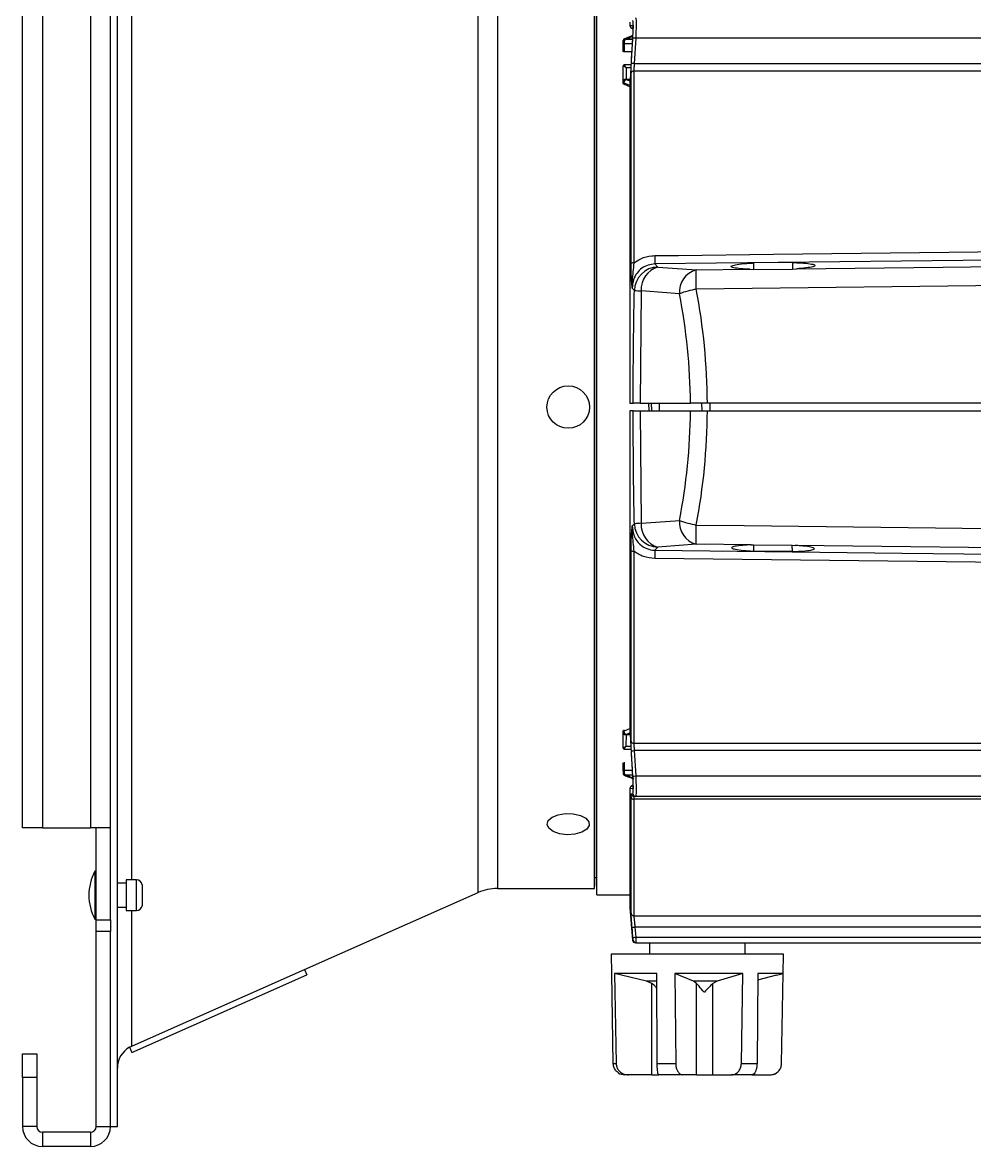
# Model space of a CAD drawing. Extents: x 17.1 to 113.1, y 3.8 to 84.5.
# Drawn here: x 71.34 to 76.31, y 31.99 to 37.87 of the extents above; entities that cross this region are included whole.
import ezdxf

# ---------------------------------------------------------------- set-up
doc = ezdxf.new("R2010")
doc.units = 0
doc.header["$MEASUREMENT"] = 0
doc.layers.add('OBJECT', color=7, linetype='CONTINUOUS')

msp = doc.modelspace()

# ---------------------------------------------------------------- linework, layer by layer
at = {"layer": 'OBJECT'}
for p, q in [((71.8312, 35.8565), (71.8312, 39.4665)), ((73.7159, 35.8565), (73.7159, 38.394)), ((73.8173, 38.3725), (73.8173, 35.8565)), ((74.3242, 35.8565), (74.3242, 38.3725)), ((74.3372, 33.3066), (74.3372, 38.4064)), ((71.9056, 38.3277), (71.9056, 35.8565)), ((74.3341, 33.3966), (74.3341, 38.3164)), ((71.3353, 33.6565), (71.3353, 38.0565)), ((71.4402, 38.0565), (71.4402, 33.6565)), ((71.6903, 38.0565), (71.6903, 33.6565)), ((71.7952, 33.6565), (71.7952, 38.0565)), ((74.5102, 37.8513), (74.5266, 37.8509)), ((74.5266, 37.8509), (74.5102, 37.5684)), ((74.5183, 37.837), (74.5256, 37.8334)), ((74.5258, 37.8368), (74.5183, 37.837)), ((74.49, 37.7801), (74.5225, 37.7801)), ((74.4902, 37.7812), (74.4926, 37.7814)), ((74.4926, 37.7801), (74.4926, 37.7814)), ((74.4926, 37.7814), (74.5226, 37.7814)), ((74.5396, 37.7844), (74.5319, 37.652)), ((78.5984, 37.7844), (74.5396, 37.7844)), ((74.475, 37.7735), (74.475, 37.773)), ((74.475, 37.7651), (74.475, 37.773)), ((74.48, 37.7651), (74.475, 37.7651)), ((74.475, 37.7587), (74.475, 37.7651)), ((74.475, 37.716), (74.475, 37.7587)), ((74.48, 37.7651), (74.48, 37.7554)), ((74.48, 37.7554), (74.48, 37.7126)), ((74.5211, 37.7554), (74.48, 37.7554)), ((74.5186, 37.7126), (74.48, 37.7126)), ((74.475, 37.5632), (74.475, 37.6401)), ((74.5147, 37.6451), (74.48, 37.6451)), ((74.49, 37.6301), (74.49, 37.5707)), ((74.5138, 37.6301), (74.49, 37.6301)), ((74.5154, 36.6064), (74.5154, 37.6039)), ((74.5303, 37.6128), (74.5303, 36.6102)), ((78.4493, 37.6128), (74.5303, 37.6128)), ((74.5319, 37.652), (78.4493, 37.652)), ((74.475, 37.5543), (74.475, 37.5632)), ((74.475, 37.5543), (74.475, 37.5548)), ((74.475, 37.5472), (74.475, 37.5543)), ((74.4775, 37.5516), (74.4775, 37.5513)), ((74.4775, 37.5513), (74.4775, 37.544)), ((74.4881, 37.5707), (74.49, 37.5707)), ((74.49, 37.5707), (74.4926, 37.5708)), ((74.4902, 37.5676), (74.49, 37.5707)), ((74.4926, 37.5675), (74.4902, 37.5676)), ((74.4926, 37.5708), (74.4926, 37.5675)), ((74.4926, 37.5708), (74.5103, 37.5708)), ((74.5101, 37.5675), (74.4926, 37.5675)), ((74.5088, 37.5239), (74.5088, 35.8765)), ((74.5088, 37.523), (74.5088, 35.8766)), ((74.6404, 36.6044), (74.6558, 36.5885)), ((75.3594, 36.6122), (75.1555, 36.6099)), ((75.1555, 36.6099), (75.1558, 36.5753)), ((75.3594, 36.6122), (75.3591, 36.5775)), ((74.8551, 36.5733), (75.1361, 36.5766)), ((75.1361, 36.5766), (75.1558, 36.5753)), ((75.1558, 36.5753), (75.3591, 36.5775)), ((75.3591, 36.5775), (75.3798, 36.5794)), ((74.5327, 36.4663), (74.5215, 36.4779)), ((74.5688, 36.464), (74.5626, 35.8765)), ((71.8312, 32.0965), (71.8312, 35.8565)), ((71.9056, 35.8565), (71.9056, 33.3852)), ((73.7159, 33.319), (73.7159, 35.8565)), ((73.8173, 35.8565), (73.8173, 33.3405)), ((74.3242, 33.3405), (74.3242, 35.8565)), ((74.5088, 35.8765), (74.5265, 35.8765)), ((74.5626, 35.8765), (74.8257, 35.8765)), ((74.6093, 35.8365), (74.6078, 35.8765)), ((74.6238, 35.8365), (74.6224, 35.8765)), ((74.6644, 35.8365), (74.6634, 35.8765)), ((74.8866, 35.8365), (74.8856, 35.8765)), ((79.598, 35.8765), (74.9141, 35.8765)), ((74.9295, 35.8365), (74.9295, 35.8765)), ((74.5088, 35.8366), (74.5088, 34.1899)), ((74.5088, 35.8365), (74.5088, 34.1891)), ((74.5265, 35.8365), (74.5088, 35.8365)), ((74.5626, 35.8365), (74.5688, 35.249)), ((74.5626, 35.8365), (74.8257, 35.8365)), ((74.9141, 35.8365), (79.598, 35.8365)), ((74.5215, 35.235), (74.5327, 35.2467)), ((75.1434, 35.1363), (74.8551, 35.1396)), ((75.1434, 35.1363), (75.1567, 35.137)), ((75.1565, 35.1034), (75.1568, 35.137)), ((75.1567, 35.137), (75.3581, 35.1348)), ((75.3581, 35.1348), (75.3724, 35.1336)), ((75.3584, 35.1011), (75.3581, 35.1347)), ((74.5154, 34.1091), (74.5154, 35.1066)), ((74.5303, 35.1028), (74.5303, 34.1002)), ((74.6558, 35.1245), (74.6404, 35.1086)), ((75.3584, 35.1011), (75.1565, 35.1034)), ((74.4739, 34.0737), (74.4745, 34.1506)), ((74.4745, 34.1594), (74.4747, 34.166)), ((74.4746, 34.1589), (74.4745, 34.1594)), ((74.4772, 34.1693), (74.477, 34.1625)), ((74.477, 34.1625), (74.4771, 34.1621)), ((74.4894, 34.1429), (74.4875, 34.1429)), ((74.4894, 34.1429), (74.4889, 34.0836)), ((74.492, 34.1428), (74.4894, 34.1429)), ((74.4895, 34.146), (74.492, 34.1461)), ((74.492, 34.1461), (74.5101, 34.146)), ((74.5103, 34.1427), (74.492, 34.1428)), ((74.5102, 34.1446), (74.5266, 33.8621)), ((74.4889, 34.0836), (74.5138, 34.0834)), ((74.5303, 34.1002), (78.4493, 34.1002)), ((74.4789, 34.0686), (74.5146, 34.0683)), ((78.4493, 34.061), (74.5319, 34.061)), ((74.5319, 34.061), (74.5396, 33.9286)), ((74.474, 33.9551), (74.4746, 33.9972)), ((74.4796, 34.0006), (74.479, 33.9583)), ((74.4745, 33.9408), (74.4746, 33.9402)), ((74.479, 33.9583), (74.5211, 33.9579)), ((74.5225, 33.9333), (74.4889, 33.9335)), ((74.492, 33.9323), (74.4895, 33.9325)), ((74.5226, 33.932), (74.492, 33.9323)), ((74.5396, 33.9286), (78.5984, 33.9286)), ((74.5088, 33.8455), (74.5088, 33.2415)), ((74.5088, 33.8445), (74.5088, 33.2402)), ((74.5266, 33.8621), (74.5102, 33.8616)), ((74.5256, 33.8796), (74.5183, 33.8759)), ((74.5154, 33.2114), (74.5154, 33.8168)), ((78.4493, 33.8065), (74.5303, 33.8065)), ((74.5303, 33.8065), (74.5303, 33.1979)), ((74.5395, 33.8215), (74.532, 33.8215)), ((78.5944, 33.8215), (74.5395, 33.8215)), ((71.4402, 33.6565), (71.3353, 33.6565)), ((71.4402, 33.6565), (71.6903, 33.6565)), ((71.7952, 33.6565), (71.6903, 33.6565)), ((71.7203, 33.1756), (71.7203, 33.6565)), ((71.7952, 33.1756), (71.7952, 33.6565)), ((71.7203, 33.4302), (71.7128, 33.4302)), ((71.7128, 33.4302), (71.7128, 33.4094)), ((71.7128, 33.4094), (71.7128, 33.1802)), ((71.9313, 33.3852), (71.8763, 33.3852)), ((71.8763, 33.3852), (71.8763, 33.3719)), ((71.8763, 33.3719), (71.8763, 33.2252)), ((71.9313, 33.3719), (71.9313, 33.3852)), ((71.9313, 33.2252), (71.9313, 33.3719)), ((74.3341, 33.3966), (74.3242, 33.3966)), ((74.3372, 33.3066), (74.3341, 33.3966)), ((71.8763, 33.3677), (71.8312, 33.3677)), ((71.9609, 33.3602), (71.9609, 33.2502)), ((72.8086, 32.9166), (73.7159, 33.319)), ((73.8173, 33.3405), (74.3242, 33.3405)), ((74.3372, 33.3066), (74.5088, 33.3066)), ((71.8312, 33.2427), (71.8763, 33.2427)), ((71.8763, 33.2252), (71.9313, 33.2252)), ((71.9056, 33.2252), (71.9056, 32.516)), ((74.5088, 33.2402), (74.5237, 33.0701)), ((74.5303, 33.1979), (78.7493, 33.1979)), ((71.7128, 33.1802), (71.7203, 33.1802)), ((71.7203, 33.1756), (71.7952, 33.1756)), ((71.7203, 33.1159), (71.7203, 33.1756)), ((71.7952, 33.1756), (71.7952, 33.1159)), ((78.7493, 33.1386), (74.5358, 33.1386)), ((74.5358, 33.1386), (74.5403, 33.0857)), ((71.7952, 33.1159), (71.7203, 33.1159)), ((71.7203, 32.0965), (71.7203, 33.1159)), ((71.7952, 32.0965), (71.7952, 33.1159)), ((74.5403, 33.0857), (78.839, 33.0857)), ((74.5414, 33.0565), (78.9663, 33.0565)), ((74.6122, 33.0565), (74.6122, 32.9965)), ((75.1122, 32.9965), (75.1122, 33.0565)), ((74.4122, 32.9965), (74.414, 32.8965)), ((74.4169, 32.9965), (74.4122, 32.9965)), ((75.3122, 32.9965), (74.4169, 32.9965)), ((75.3105, 32.8965), (75.3122, 32.9965)), ((71.8945, 32.5111), (72.8086, 32.9166)), ((72.8086, 32.9166), (72.8208, 32.8892)), ((71.9067, 32.4837), (72.8208, 32.8892)), ((74.414, 32.8965), (74.4142, 32.8964)), ((74.4142, 32.8965), (74.414, 32.8965)), ((74.4224, 32.4254), (74.4142, 32.8965)), ((74.6507, 32.8965), (74.4286, 32.8965)), ((74.4286, 32.8965), (74.4373, 32.4254)), ((74.5967, 32.8556), (74.4286, 32.8965)), ((74.6237, 32.8439), (74.5967, 32.8556)), ((74.647, 32.8556), (74.5967, 32.8556)), ((74.6237, 32.3665), (74.6237, 32.8439)), ((74.6519, 32.4254), (74.6507, 32.8965)), ((75.0988, 32.8965), (74.7436, 32.8965)), ((74.7436, 32.8965), (74.7487, 32.4254)), ((74.8423, 32.8556), (74.7436, 32.8965)), ((74.9652, 32.8556), (74.8423, 32.8556)), ((74.8582, 32.8439), (74.8423, 32.8556)), ((74.8582, 32.3665), (74.8582, 32.8439)), ((74.9652, 32.8556), (74.9436, 32.8439)), ((74.9436, 32.3665), (74.9436, 32.8439)), ((75.0988, 32.8965), (74.9652, 32.8556)), ((75.0918, 32.4254), (75.0988, 32.8965)), ((75.1773, 32.8965), (75.1737, 32.4254)), ((75.275, 32.8873), (75.177, 32.8617)), ((75.3105, 32.8965), (75.1773, 32.8965)), ((75.2751, 32.887), (75.3105, 32.8965)), ((75.3021, 32.4254), (75.3103, 32.8964)), ((71.8945, 32.5111), (71.9067, 32.4837)), ((71.3353, 32.4765), (71.4102, 32.4765)), ((71.3353, 32.3515), (71.3353, 32.4765)), ((71.4102, 32.4765), (71.4102, 32.3515)), ((74.4224, 32.4254), (74.4373, 32.4254)), ((74.6519, 32.4254), (74.7487, 32.4254)), ((75.0918, 32.4254), (75.1737, 32.4254)), ((71.4102, 32.3515), (71.3353, 32.3515)), ((71.3353, 32.3515), (71.3353, 32.0965)), ((71.4102, 32.3515), (71.4102, 32.0965)), ((74.5019, 32.3665), (74.4822, 32.3665)), ((74.6237, 32.3665), (74.5019, 32.3665)), ((74.6237, 32.3665), (74.6607, 32.3665)), ((74.7867, 32.3665), (74.6607, 32.3665)), ((74.8582, 32.3665), (74.7867, 32.3665)), ((74.8582, 32.3665), (74.9436, 32.3665)), ((74.9436, 32.3665), (75.0405, 32.3665)), ((75.147, 32.3665), (75.0405, 32.3665)), ((75.147, 32.3665), (75.242, 32.3665)), ((71.4102, 32.0965), (71.3353, 32.0965)), ((71.7203, 32.0965), (71.7952, 32.0965)), ((71.7952, 32.0965), (71.8312, 32.0965)), ((71.4402, 32.0665), (71.4402, 31.9916)), ((71.6903, 32.0665), (71.4402, 32.0665)), ((71.6903, 32.0665), (71.6903, 31.9916)), ((71.6903, 31.9916), (71.4402, 31.9916))]:
    msp.add_line(p, q, dxfattribs=at)
at = {"layer": 'OBJECT', "flags": 128}
for points in [[(74.48, 37.7554), (74.4791, 37.7555), (74.4781, 37.7557), (74.4772, 37.756), (74.4765, 37.7564), (74.4759, 37.7569), (74.4754, 37.7574), (74.4751, 37.758), (74.475, 37.7587)], [(74.49, 37.6301), (74.4874, 37.6318), (74.4849, 37.6335), (74.4825, 37.6351), (74.4804, 37.6365), (74.4785, 37.6377), (74.477, 37.6387), (74.4759, 37.6395), (74.4753, 37.6399), (74.475, 37.6401)], [(74.48, 37.6451), (74.4802, 37.6448), (74.4808, 37.6439), (74.4817, 37.6425), (74.483, 37.6407), (74.4845, 37.6384), (74.4862, 37.6358), (74.4881, 37.633), (74.49, 37.6301)], [(74.6397, 36.648), (74.7637, 36.6494), (75.2597, 36.6551), (77.2435, 36.6779), (78.7493, 36.6952)], [(78.75, 36.6527), (77.5413, 36.6385), (76.2503, 36.6233), (74.6404, 36.6044)], [(75.3798, 36.5794), (76.1461, 36.5884), (77.437, 36.6034), (78.6221, 36.6172)], [(74.6558, 36.5885), (74.8323, 36.5751), (74.8551, 36.5733)], [(79.598, 36.5304), (79.3646, 36.5276), (78.3647, 36.5154), (74.8565, 36.4729)], [(74.7681, 36.4488), (74.5916, 36.4622), (74.5688, 36.464)], [(74.5688, 35.249), (74.7453, 35.2624), (74.7681, 35.2641)], [(74.8565, 35.24), (75.1065, 35.237), (76.1064, 35.2249), (79.598, 35.1826)], [(74.8551, 35.1396), (74.6786, 35.1262), (74.6558, 35.1245)], [(78.6287, 35.0957), (78.1749, 35.101), (76.884, 35.116), (75.3724, 35.1336)], [(74.6404, 35.1086), (75.9314, 35.0934), (77.2224, 35.0782), (78.75, 35.0603)], [(78.7493, 35.0177), (78.6419, 35.019), (78.146, 35.0247), (76.1621, 35.0475), (74.6397, 35.065)], [(74.4745, 34.1506), (74.4745, 34.1517), (74.4745, 34.1528), (74.4745, 34.1539), (74.4745, 34.155), (74.4745, 34.1561), (74.4745, 34.1572), (74.4745, 34.1583), (74.4745, 34.1594)], [(74.474, 33.9551), (74.4741, 33.9557), (74.4744, 33.9563), (74.4748, 33.9569), (74.4755, 33.9573), (74.4762, 33.9577), (74.4771, 33.958), (74.478, 33.9582), (74.479, 33.9583)], [(74.2135, 33.7308), (74.2507, 33.7225), (74.2793, 33.7079), (74.2955, 33.6892), (74.2971, 33.6688), (74.2838, 33.6495), (74.2575, 33.6339), (74.2217, 33.6241), (74.1813, 33.6215), (74.1416, 33.6263), (74.1082, 33.638), (74.0854, 33.6549), (74.0763, 33.6748), (74.0823, 33.6949), (74.1024, 33.7127), (74.134, 33.7256), (74.1727, 33.7319), (74.2135, 33.7308)], [(74.5254, 33.0848), (74.5228, 33.1147), (74.5208, 33.1377)]]:
    msp.add_lwpolyline(points, dxfattribs=at)
at = {"layer": 'OBJECT'}
msp.add_circle((74.1872, 35.8565), 0.111, dxfattribs=at)
for centre, radius, start, end in [((74.5252, 37.8503), 0.015, 176.19201, 242.5887), ((74.49, 37.7651), 0.015, 90, 180), ((74.4903, 37.7783), 0.00449, 133.47704, 144.58103), ((74.4888, 37.7747), 0.00629, 95.18688, 99.84601), ((74.4875, 37.781), 0.00266, 339.17925, 2.86908), ((74.5215, 37.5372), 0.2478, 85.81935, 89.27778), ((74.48, 37.6401), 0.005, 90, 180), ((74.5284, 37.599), 0.0139, 82.08072, 159.42044), ((74.5144, 37.4042), 0.2484, 85.95687, 89.40729), ((74.4788, 37.5552), 0.0038, 185.16154, 250.17451), ((74.4786, 37.5547), 0.00355, 185.40624, 253.0607), ((74.4748, 37.5577), 0.0153, 35.94139, 39.438), ((74.488, 37.5596), 0.00817, 88.65385, 92.20822), ((74.5273, 36.591), 0.0194, 80.9534, 127.69316), ((78.0433, 36.6813), 3.4038, 180.56135, 181.29568), ((74.6582, 36.4629), 0.1256, 91.12939, 178.45845), ((74.6886, 36.473), 0.1201, 105.85089, 184.28771), ((74.8879, 36.4578), 0.1201, 105.85118, 184.28705), ((62.1776, 36.3432), 12.6795, 0.58631, 1.04003), ((74.5758, 36.8596), 0.3957, 263.7362, 268.98096), ((74.9475, 35.9653), 0.5157, 100.16612, 110.35886), ((71.7558, 35.8565), 3.07, 0.37327, 11.12472), ((71.7558, 35.8565), 3.07, 348.87528, 359.62673), ((74.8879, 35.2552), 0.1201, 175.71296, 254.14881), ((74.9475, 35.7476), 0.5157, 249.64144, 259.83359), ((74.5759, 34.853), 0.396, 91.0211, 96.26175), ((74.6582, 35.2501), 0.1256, 181.54149, 268.87067), ((74.6886, 35.24), 0.1201, 175.712, 254.1494), ((62.1784, 35.3698), 12.6787, 358.95995, 359.4137), ((74.5273, 35.122), 0.0194, 232.30534, 279.05021), ((78.0436, 35.0316), 3.4041, 178.70436, 179.43863), ((74.478, 34.1591), 0.00351, 106.51176, 174.66194), ((74.4783, 34.1586), 0.00376, 109.41072, 174.85236), ((74.4739, 34.1563), 0.0157, 320.39256, 323.78123), ((74.4874, 34.1536), 0.00777, 267.26938, 271.00657), ((74.023, 34.1726), 0.4673, 356.35945, 356.73951), ((74.066, 34.1466), 0.426, 359.49326, 359.94006), ((74.5284, 34.114), 0.0139, 200.57956, 277.91928), ((74.4789, 34.0736), 0.005, 179.54781, 269.54462), ((74.5143, 34.3103), 0.2499, 270.60307, 274.03276), ((75.4837, 33.9408), 1.0098, 179.19011, 179.55483), ((74.4421, 29.6255), 4.3233, 89.51311, 89.57885), ((75.9956, 33.937), 1.5168, 179.19733, 179.56155), ((74.4895, 33.9353), 0.00438, 215.11372, 226.54031), ((74.4881, 33.9387), 0.00597, 259.63756, 264.54812), ((74.4869, 33.9326), 0.00263, 357.3845, 21.36795), ((74.469, 33.9326), 0.023, 359.12311, 2.26322), ((74.5215, 34.1764), 0.2485, 270.72568, 274.17494), ((74.5252, 33.8626), 0.015, 117.41071, 183.80758), ((74.5289, 33.8204), 0.014, 194.65593, 275.78597), ((74.532, 33.8365), 0.015, 183.67562, 269.95274), ((74.5395, 33.8365), 0.015, 183.5586, 269.95015), ((71.9541, 33.3052), 0.2717, 152.61209, 207.38791), ((71.9313, 33.3552), 0.03, 9.59407, 90), ((73.8173, 33.0905), 0.25, 90, 113.91967), ((71.9313, 33.2552), 0.03, 270, 350.40593), ((74.5238, 33.2415), 0.015, 180, 185), ((74.5302, 33.2128), 0.0149, 185.55471, 270.43086), ((74.5194, 33.2861), 0.1483, 270.54747, 276.33208), ((74.5239, 33.2332), 0.1484, 270.55191, 276.33212), ((74.5387, 33.0715), 0.015, 185.52986, 270), ((74.5414, 33.0715), 0.015, 184.94233, 269.99625), ((71.9562, 32.4018), 0.125, 119.4731, 180), ((74.4822, 32.4265), 0.06, 236.35662, 270), ((75.2423, 32.4265), 0.06, 270, 303.58096), ((71.4402, 32.0965), 0.1049, 180, 270), ((71.4402, 32.0965), 0.03, 180, 270), ((71.6903, 32.0965), 0.03, 270, 0), ((71.6903, 32.0965), 0.1049, 270, 0)]:
    msp.add_arc(centre, radius, start, end, dxfattribs=at)
for centre, major_axis, ratio, start_param, end_param in [((74.49, 37.7651), (0, 0.015), 0.666667, 0, 1.570796), ((74.2322, 35.8568), (4.3755, 2.0916), 0.34326, 1.342472, 1.349396), ((74.2247, 35.8476), (4.3768, -2.0768), 0.341999, 1.667501, 1.674625), ((74.2022, 35.8568), (4.3597, -2.0687), 0.341999, 1.662171, 1.6693), ((74.2322, 35.8568), (4.3755, -2.0916), 0.34326, 1.670785, 1.674668), ((71.8442, 35.8565), (0, 3.195), 0.960876, 4.718649, 4.906552), ((71.8442, 35.8565), (0, 3.195), 0.960876, 4.518226, 4.706129), ((74.2531, 35.8681), (4.3784, 2.0478), 0.341306, 4.60464, 4.611867), ((74.2606, 35.8588), (4.3772, 2.0627), 0.342553, 4.604571, 4.608594), ((74.489, 34.0836), (0.0151, 0.0099), 0.003655, 1.576326, 3.147122), ((74.489, 34.0836), (0.0101, 0.0149), 0.0055, 1.574495, 3.145291), ((74.489, 33.9485), (0.0151, -0.0001), 0.994749, 3.139618, 4.710415), ((74.489, 33.9485), (0.0001, 0.015), 0.674611, 1.570854, 3.141651), ((74.2606, 35.8588), (4.3734, -2.1206), 0.343989, 4.92988, 4.93855)]:
    msp.add_ellipse(centre, major_axis=major_axis, ratio=ratio, start_param=start_param, end_param=end_param, dxfattribs=at)
for points, knots in [([(74.5088, 37.8684), (74.5089, 37.8638), (74.509, 37.8542), (74.5098, 37.8523), (74.5102, 37.8513)], [0, 0, 0, 0, 0.4877, 1, 1, 1, 1]), ([(74.5089, 37.8661), (74.5089, 37.8631), (74.5089, 37.8565), (74.5093, 37.8517), (74.51, 37.8476), (74.5113, 37.8438), (74.514, 37.84), (74.5172, 37.8372), (74.5197, 37.8365), (74.5206, 37.8363)], [0, 0, 0, 0, 0.240281, 0.530038, 0.670302, 0.773496, 0.854482, 0.949113, 1, 1, 1, 1]), ([(74.5247, 37.785), (74.5252, 37.7956), (74.5263, 37.8166), (74.527, 37.8445), (74.5268, 37.8653), (74.5259, 37.876), (74.5249, 37.877), (74.5245, 37.8774)], [0, 0, 0, 0, 0.2168, 0.433617, 0.650078, 0.866405, 1, 1, 1, 1]), ([(74.5395, 37.8915), (74.5401, 37.8903), (74.5412, 37.8879), (74.5419, 37.8691), (74.5418, 37.8415), (74.5409, 37.8115), (74.54, 37.7919), (74.5396, 37.7844)], [0, 0, 0, 0, 0.216872, 0.433758, 0.650331, 0.86677, 1, 1, 1, 1]), ([(74.4866, 37.7809), (74.4848, 37.7809), (74.4813, 37.7809), (74.4775, 37.7789), (74.4755, 37.7762), (74.4752, 37.7742), (74.475, 37.7735)], [0, 0, 0, 0, 0.3039, 0.585799, 0.849412, 1, 1, 1, 1]), ([(74.4812, 37.7817), (74.4811, 37.7817), (74.4797, 37.7815), (74.4776, 37.7797), (74.4755, 37.7768), (74.4753, 37.7746), (74.4752, 37.7737)], [0, 0, 0, 0, 0.035991, 0.396905, 0.736157, 1, 1, 1, 1]), ([(74.5236, 37.798), (74.5211, 37.7971), (74.5069, 37.7917), (74.4928, 37.7862), (74.4811, 37.7818)], [0, 0, 0, 0, 0.17685, 1, 1, 1, 1]), ([(74.4812, 37.7817), (74.4819, 37.7819), (74.4836, 37.7825), (74.4858, 37.7819), (74.4872, 37.7816)], [0, 0, 0, 0, 0.4021765, 1, 1, 1, 1]), ([(74.4877, 37.7809), (74.4877, 37.7809), (74.4877, 37.7809), (74.4876, 37.7809), (74.4874, 37.781), (74.4871, 37.781), (74.4867, 37.7809), (74.4866, 37.7809)], [0, 0, 0, 0, 0.032746, 0.075187, 0.183607, 0.638655, 1, 1, 1, 1]), ([(74.4872, 37.7816), (74.4874, 37.7815), (74.4877, 37.7814), (74.4881, 37.7811), (74.4882, 37.781), (74.4882, 37.7809)], [0, 0, 0, 0, 0.507245, 0.825609, 1, 1, 1, 1]), ([(74.4881, 37.78), (74.4881, 37.78), (74.4881, 37.78), (74.4879, 37.7801), (74.4878, 37.7806), (74.4877, 37.7809)], [0, 0, 0, 0, 0.12418, 0.468277, 1, 1, 1, 1]), ([(74.4882, 37.7809), (74.4882, 37.7806), (74.4883, 37.7802), (74.4882, 37.78), (74.4881, 37.78), (74.4881, 37.78)], [0, 0, 0, 0, 0.5331577, 0.8727171, 1, 1, 1, 1]), ([(74.4882, 37.7809), (74.4882, 37.7809), (74.4889, 37.781), (74.4896, 37.7811), (74.4902, 37.7812)], [0, 0, 0, 0, 0.026957, 1, 1, 1, 1]), ([(74.517, 37.6526), (74.5175, 37.6625), (74.5201, 37.7067), (74.5227, 37.7509), (74.5247, 37.785)], [0, 0, 0, 0, 0.226063, 1, 1, 1, 1]), ([(74.48, 37.7126), (74.4795, 37.7126), (74.4783, 37.7127), (74.4768, 37.7133), (74.4757, 37.7142), (74.4751, 37.7151), (74.4751, 37.7158), (74.475, 37.716)], [0, 0, 0, 0, 0.21429, 0.428491, 0.642921, 0.85769, 1, 1, 1, 1]), ([(74.5154, 37.6039), (74.5155, 37.611), (74.5156, 37.6256), (74.5165, 37.6434), (74.517, 37.6526)], [0, 0, 0, 0, 0.4881139, 1, 1, 1, 1]), ([(74.5319, 37.652), (74.5315, 37.645), (74.5306, 37.6306), (74.5304, 37.6188), (74.5303, 37.6128)], [0, 0, 0, 0, 0.487924, 1, 1, 1, 1]), ([(74.475, 37.5632), (74.475, 37.5632), (74.475, 37.5641), (74.4756, 37.5657), (74.4779, 37.5679), (74.4813, 37.5695), (74.4849, 37.5704), (74.4872, 37.5707), (74.4881, 37.5707)], [0, 0, 0, 0, 0.00932, 0.244799, 0.475579, 0.685014, 0.883334, 1, 1, 1, 1]), ([(74.475, 37.5548), (74.4753, 37.556), (74.4757, 37.5582), (74.4783, 37.5617), (74.482, 37.565), (74.485, 37.5666), (74.4866, 37.5674)], [0, 0, 0, 0, 0.242421, 0.484555, 0.734489, 1, 1, 1, 1]), ([(74.4866, 37.5674), (74.4854, 37.5673), (74.4828, 37.567), (74.4792, 37.5663), (74.4764, 37.5651), (74.4752, 37.5641), (74.475, 37.5634), (74.475, 37.5632), (74.475, 37.5632)], [0, 0, 0, 0, 0.174001, 0.393156, 0.630061, 0.892572, 0.990005, 1, 1, 1, 1]), ([(74.4775, 37.544), (74.4771, 37.5442), (74.4762, 37.5447), (74.4752, 37.5459), (74.4751, 37.5468), (74.475, 37.5472)], [0, 0, 0, 0, 0.322231, 0.644335, 1, 1, 1, 1]), ([(74.4872, 37.5666), (74.4857, 37.5653), (74.4828, 37.5627), (74.4796, 37.5581), (74.4779, 37.5543), (74.4776, 37.5523), (74.4775, 37.5516)], [0, 0, 0, 0, 0.303043, 0.584927, 0.848612, 1, 1, 1, 1]), ([(74.4866, 37.5674), (74.4867, 37.5674), (74.487, 37.5675), (74.4872, 37.5675), (74.4874, 37.5676), (74.4875, 37.5677), (74.4876, 37.5677), (74.4877, 37.5677), (74.4877, 37.5678), (74.4877, 37.5678), (74.4877, 37.5678)], [0, 0, 0, 0, 0.330583, 0.552414, 0.701673, 0.802974, 0.904015, 0.945384, 0.979381, 1, 1, 1, 1]), ([(74.4882, 37.5678), (74.4882, 37.5677), (74.488, 37.5673), (74.4875, 37.5669), (74.4872, 37.5667), (74.4872, 37.5666)], [0, 0, 0, 0, 0.2643073, 0.8657795, 1, 1, 1, 1]), ([(74.4877, 37.5678), (74.4878, 37.5683), (74.4879, 37.5691), (74.4881, 37.5701), (74.4881, 37.5706), (74.4881, 37.5707)], [0, 0, 0, 0, 0.531811, 0.875866, 1, 1, 1, 1]), ([(74.4881, 37.5707), (74.4881, 37.5706), (74.4882, 37.5701), (74.4883, 37.5691), (74.4882, 37.5683), (74.4882, 37.5678)], [0, 0, 0, 0, 0.127285, 0.466771, 1, 1, 1, 1]), ([(74.4902, 37.5676), (74.4896, 37.5677), (74.4889, 37.5677), (74.4882, 37.5678), (74.4882, 37.5678)], [0, 0, 0, 0, 0.9730223, 1, 1, 1, 1]), ([(74.5102, 37.5684), (74.5098, 37.5603), (74.509, 37.5441), (74.5089, 37.5307), (74.5088, 37.5239)], [0, 0, 0, 0, 0.494003, 1, 1, 1, 1]), ([(74.5215, 36.4779), (74.5215, 36.478), (74.5205, 36.4905), (74.5185, 36.5158), (74.516, 36.5567), (74.5156, 36.5907), (74.5154, 36.6064)], [0, 0, 0, 0, 0.00268, 0.34979, 0.701238, 1, 1, 1, 1]), ([(74.5303, 36.6102), (74.5285, 36.5943), (74.5227, 36.5446), (74.52, 36.5055), (74.5215, 36.478), (74.5215, 36.4779)], [0, 0, 0, 0, 0.319161, 0.99706, 1, 1, 1, 1]), ([(74.6404, 36.6044), (74.6282, 36.6032), (74.6038, 36.6008), (74.5709, 36.5833), (74.5445, 36.557), (74.5251, 36.5211), (74.5228, 36.493), (74.5215, 36.4779)], [0, 0, 0, 0, 0.182195, 0.364245, 0.551043, 0.759195, 1, 1, 1, 1]), ([(74.5303, 36.6102), (74.5419, 36.6179), (74.5699, 36.6367), (74.6091, 36.6468), (74.6345, 36.6478), (74.6397, 36.648)], [0, 0, 0, 0, 0.355608, 0.866058, 1, 1, 1, 1]), ([(75.1361, 36.5766), (75.1202, 36.5775), (75.0849, 36.5795), (75.0491, 36.5845), (75.0336, 36.5907), (75.0435, 36.5974), (75.0778, 36.6037), (75.12, 36.6077), (75.1485, 36.6095), (75.1555, 36.6099)], [0, 0, 0, 0, 0.132307, 0.294526, 0.457212, 0.620426, 0.783854, 0.947085, 1, 1, 1, 1]), ([(75.3594, 36.6122), (75.3746, 36.6116), (75.4108, 36.61), (75.453, 36.6058), (75.4782, 36.5999), (75.4785, 36.5933), (75.4536, 36.5868), (75.4161, 36.5822), (75.3879, 36.5801), (75.3798, 36.5794)], [0, 0, 0, 0, 0.117568, 0.279861, 0.442586, 0.605907, 0.769588, 0.933237, 1, 1, 1, 1]), ([(74.5265, 35.8765), (74.5267, 35.9598), (74.5273, 36.1564), (74.5307, 36.353), (74.5327, 36.4663)], [0, 0, 0, 0, 0.423826, 1, 1, 1, 1]), ([(74.5626, 35.8765), (74.5532, 35.8765), (74.5343, 35.8765), (74.5291, 35.8765), (74.5265, 35.8765)], [0, 0, 0, 0, 0.5, 1, 1, 1, 1]), ([(74.9141, 35.8765), (74.8978, 35.8765), (74.8674, 35.8765), (74.8391, 35.8765), (74.8274, 35.8765), (74.8257, 35.8765)], [0, 0, 0, 0, 0.499395, 0.929163, 1, 1, 1, 1]), ([(74.5327, 35.2467), (74.5318, 35.2898), (74.5281, 35.4863), (74.5272, 35.683), (74.5265, 35.8365)], [0, 0, 0, 0, 0.219221, 1, 1, 1, 1]), ([(74.5265, 35.8365), (74.5291, 35.8365), (74.5343, 35.8365), (74.5532, 35.8365), (74.5626, 35.8365)], [0, 0, 0, 0, 0.5, 1, 1, 1, 1]), ([(74.8257, 35.8365), (74.8386, 35.8365), (74.8626, 35.8365), (74.8955, 35.8365), (74.9118, 35.8365), (74.9141, 35.8365)], [0, 0, 0, 0, 0.499398, 0.929182, 1, 1, 1, 1]), ([(74.5154, 35.1066), (74.5156, 35.1222), (74.516, 35.1559), (74.5184, 35.1969), (74.5205, 35.2222), (74.5215, 35.2349), (74.5215, 35.235)], [0, 0, 0, 0, 0.298757, 0.643489, 0.997319, 1, 1, 1, 1]), ([(74.5215, 35.235), (74.5215, 35.2349), (74.52, 35.2074), (74.5227, 35.1684), (74.5285, 35.1187), (74.5303, 35.1028)], [0, 0, 0, 0, 0.00294, 0.680839, 1, 1, 1, 1]), ([(74.5215, 35.235), (74.5229, 35.2193), (74.5257, 35.1879), (74.5504, 35.147), (74.586, 35.1194), (74.6185, 35.1095), (74.6361, 35.1088), (74.6404, 35.1086)], [0, 0, 0, 0, 0.251338, 0.503314, 0.735357, 0.935196, 1, 1, 1, 1]), ([(75.1434, 35.1363), (75.1278, 35.1354), (75.0926, 35.1336), (75.0557, 35.1288), (75.0381, 35.1228), (75.0454, 35.1163), (75.0768, 35.11), (75.1183, 35.1058), (75.1479, 35.1039), (75.1565, 35.1034)], [0, 0, 0, 0, 0.1286483, 0.2889616, 0.449731, 0.611042, 0.7726028, 0.934007, 1, 1, 1, 1]), ([(75.3584, 35.1011), (75.3732, 35.1017), (75.4085, 35.1032), (75.4497, 35.1074), (75.4743, 35.1132), (75.4744, 35.1197), (75.4497, 35.1261), (75.4116, 35.1307), (75.382, 35.1329), (75.3724, 35.1336)], [0, 0, 0, 0, 0.115332, 0.275775, 0.436647, 0.598107, 0.759921, 0.921699, 1, 1, 1, 1]), ([(74.6397, 35.065), (74.6196, 35.0669), (74.5798, 35.0707), (74.5467, 35.0921), (74.5303, 35.1028)], [0, 0, 0, 0, 0.505217, 1, 1, 1, 1]), ([(74.4875, 34.1429), (74.4866, 34.143), (74.4842, 34.1432), (74.4807, 34.1442), (74.4773, 34.1458), (74.4751, 34.148), (74.4745, 34.1497), (74.4745, 34.1505), (74.4745, 34.1506)], [0, 0, 0, 0, 0.116666, 0.314977, 0.524416, 0.755197, 0.990675, 1, 1, 1, 1]), ([(74.4745, 34.1506), (74.4745, 34.1505), (74.4745, 34.1504), (74.4747, 34.1497), (74.4758, 34.1486), (74.4786, 34.1475), (74.4821, 34.1467), (74.4848, 34.1464), (74.486, 34.1463)], [0, 0, 0, 0, 0.009998, 0.107432, 0.369942, 0.606847, 0.825999, 1, 1, 1, 1]), ([(74.486, 34.1463), (74.4842, 34.1472), (74.4807, 34.1491), (74.4769, 34.1529), (74.4749, 34.1563), (74.4747, 34.1582), (74.4746, 34.1589)], [0, 0, 0, 0, 0.303879, 0.585788, 0.849405, 1, 1, 1, 1]), ([(74.4771, 34.1621), (74.4772, 34.1609), (74.4776, 34.1586), (74.4797, 34.1545), (74.4827, 34.1504), (74.4852, 34.1482), (74.4865, 34.147)], [0, 0, 0, 0, 0.242429, 0.484603, 0.734553, 1, 1, 1, 1]), ([(74.4871, 34.1459), (74.4871, 34.1459), (74.487, 34.1459), (74.487, 34.1459), (74.4868, 34.1461), (74.4864, 34.1462), (74.4861, 34.1462), (74.486, 34.1463)], [0, 0, 0, 0, 0.032624, 0.074756, 0.183484, 0.638125, 1, 1, 1, 1]), ([(74.4865, 34.147), (74.4867, 34.1468), (74.4871, 34.1466), (74.4875, 34.1462), (74.4875, 34.1459), (74.4876, 34.1458)], [0, 0, 0, 0, 0.507117, 0.8254837, 1, 1, 1, 1]), ([(74.4875, 34.1429), (74.4874, 34.143), (74.4874, 34.1435), (74.4873, 34.1446), (74.4871, 34.1454), (74.4871, 34.1459)], [0, 0, 0, 0, 0.124075, 0.468195, 1, 1, 1, 1]), ([(74.4876, 34.1458), (74.4876, 34.1454), (74.4876, 34.1446), (74.4875, 34.1435), (74.4875, 34.143), (74.4875, 34.1429)], [0, 0, 0, 0, 0.53322, 0.872825, 1, 1, 1, 1]), ([(74.4876, 34.1458), (74.4876, 34.1458), (74.4882, 34.1459), (74.4889, 34.146), (74.4895, 34.146)], [0, 0, 0, 0, 0.026669, 1, 1, 1, 1]), ([(74.5088, 34.1891), (74.5089, 34.1825), (74.509, 34.1691), (74.5098, 34.1529), (74.5102, 34.1446)], [0, 0, 0, 0, 0.491585, 1, 1, 1, 1]), ([(74.517, 34.0604), (74.5165, 34.0691), (74.5156, 34.0869), (74.5155, 34.1016), (74.5154, 34.1091)], [0, 0, 0, 0, 0.488655, 1, 1, 1, 1]), ([(74.5303, 34.1002), (74.5304, 34.0945), (74.5306, 34.0827), (74.5315, 34.0684), (74.5319, 34.061)], [0, 0, 0, 0, 0.486981, 1, 1, 1, 1]), ([(74.5247, 33.9279), (74.5241, 33.9379), (74.5215, 33.9821), (74.5189, 34.0262), (74.517, 34.0604)], [0, 0, 0, 0, 0.226065, 1, 1, 1, 1]), ([(74.4746, 33.9402), (74.4748, 33.9391), (74.4752, 33.9368), (74.4777, 33.9343), (74.4813, 33.9327), (74.4844, 33.9327), (74.486, 33.9327)], [0, 0, 0, 0, 0.242416, 0.484554, 0.734507, 1, 1, 1, 1]), ([(74.4748, 33.9401), (74.4747, 33.9395), (74.4747, 33.9377), (74.4762, 33.9349), (74.4784, 33.9327), (74.4801, 33.9322), (74.4807, 33.932)], [0, 0, 0, 0, 0.155981, 0.495796, 0.841612, 1, 1, 1, 1]), ([(74.4756, 33.9433), (74.4761, 33.9419), (74.4773, 33.9393), (74.4807, 33.9361), (74.4842, 33.9343), (74.4866, 33.9338), (74.4875, 33.9337)], [0, 0, 0, 0, 0.283882, 0.569888, 0.840687, 1, 1, 1, 1]), ([(74.4865, 33.9321), (74.485, 33.9317), (74.4827, 33.9311), (74.4811, 33.9319), (74.4806, 33.9321)], [0, 0, 0, 0, 0.677947, 1, 1, 1, 1]), ([(74.4806, 33.9319), (74.484, 33.9305), (74.4984, 33.9249), (74.5127, 33.9193), (74.5236, 33.9151)], [0, 0, 0, 0, 0.243329, 1, 1, 1, 1]), ([(74.486, 33.9327), (74.4861, 33.9327), (74.4863, 33.9327), (74.4866, 33.9327), (74.4868, 33.9327), (74.4869, 33.9327), (74.487, 33.9327), (74.487, 33.9327), (74.4871, 33.9328), (74.4871, 33.9328), (74.4871, 33.9328)], [0, 0, 0, 0, 0.3304574, 0.5523224, 0.7015063, 0.8029543, 0.9038309, 0.9452694, 0.9793506, 1, 1, 1, 1]), ([(74.4876, 33.9327), (74.4875, 33.9326), (74.4873, 33.9324), (74.4869, 33.9322), (74.4866, 33.9321), (74.4865, 33.9321)], [0, 0, 0, 0, 0.264464, 0.865949, 1, 1, 1, 1]), ([(74.4871, 33.9328), (74.4871, 33.9331), (74.4873, 33.9335), (74.4874, 33.9337), (74.4874, 33.9337), (74.4875, 33.9337)], [0, 0, 0, 0, 0.53177, 0.875871, 1, 1, 1, 1]), ([(74.4875, 33.9337), (74.4875, 33.9337), (74.4875, 33.9336), (74.4876, 33.9335), (74.4876, 33.933), (74.4876, 33.9327)], [0, 0, 0, 0, 0.127384, 0.466807, 1, 1, 1, 1]), ([(74.4895, 33.9325), (74.4889, 33.9325), (74.4882, 33.9326), (74.4876, 33.9327), (74.4876, 33.9327)], [0, 0, 0, 0, 0.9732772, 1, 1, 1, 1]), ([(74.5245, 33.8355), (74.5251, 33.8366), (74.5263, 33.8386), (74.527, 33.8548), (74.5268, 33.8786), (74.526, 33.9045), (74.525, 33.9215), (74.5247, 33.9279)], [0, 0, 0, 0, 0.216835, 0.433686, 0.650167, 0.866493, 1, 1, 1, 1]), ([(74.5268, 33.9139), (74.5273, 33.9137), (74.528, 33.9134), (74.5286, 33.9135), (74.5287, 33.9135)], [0, 0, 0, 0, 0.859371, 1, 1, 1, 1]), ([(74.5396, 33.9286), (74.5402, 33.9164), (74.5413, 33.8919), (74.542, 33.8596), (74.5417, 33.8355), (74.5408, 33.8232), (74.5399, 33.8219), (74.5395, 33.8215)], [0, 0, 0, 0, 0.216841, 0.433701, 0.650254, 0.866699, 1, 1, 1, 1]), ([(74.5171, 33.8751), (74.5164, 33.8747), (74.5146, 33.8736), (74.5126, 33.8711), (74.511, 33.8683), (74.5102, 33.8658), (74.5095, 33.8627), (74.5088, 33.8566), (74.5088, 33.8474), (74.5088, 33.8407)], [0, 0, 0, 0, 0.038374, 0.104779, 0.16515, 0.2253, 0.307658, 0.496497, 1, 1, 1, 1]), ([(74.5102, 33.8616), (74.5098, 33.8607), (74.5091, 33.8589), (74.5088, 33.8503), (74.5088, 33.8451), (74.5088, 33.8445)], [0, 0, 0, 0, 0.489871, 0.942618, 1, 1, 1, 1]), ([(74.5183, 33.8759), (74.5204, 33.876), (74.5228, 33.8761), (74.5254, 33.8761), (74.5258, 33.8761)], [0, 0, 0, 0, 0.845701, 1, 1, 1, 1]), ([(74.5154, 33.8168), (74.5155, 33.822), (74.5156, 33.8328), (74.5166, 33.8346), (74.5171, 33.8355)], [0, 0, 0, 0, 0.473445, 1, 1, 1, 1]), ([(74.5171, 33.8355), (74.5177, 33.8355), (74.5201, 33.8355), (74.5226, 33.8355), (74.5245, 33.8355)], [0, 0, 0, 0, 0.237767, 1, 1, 1, 1]), ([(74.532, 33.8215), (74.5316, 33.8209), (74.5306, 33.8196), (74.5304, 33.811), (74.5303, 33.8065)], [0, 0, 0, 0, 0.473397, 1, 1, 1, 1]), ([(74.5208, 33.1377), (74.5201, 33.1464), (74.5186, 33.1637), (74.5169, 33.1863), (74.5156, 33.2039), (74.5155, 33.2089), (74.5154, 33.2114)], [0, 0, 0, 0, 0.249056, 0.498133, 0.746674, 1, 1, 1, 1]), ([(74.5303, 33.1979), (74.5304, 33.196), (74.5306, 33.1921), (74.5318, 33.1783), (74.5335, 33.1601), (74.535, 33.1459), (74.5358, 33.1386)], [0, 0, 0, 0, 0.2465, 0.492974, 0.740148, 1, 1, 1, 1]), ([(74.5264, 33.0702), (74.5264, 33.0704), (74.5265, 33.0707), (74.5263, 33.0733), (74.526, 33.077), (74.5257, 33.0811), (74.5255, 33.0838), (74.5254, 33.0848)], [0, 0, 0, 0, 0.217387, 0.434771, 0.652346, 0.870533, 1, 1, 1, 1]), ([(74.5403, 33.0857), (74.5405, 33.0823), (74.5407, 33.0756), (74.5411, 33.0667), (74.5413, 33.0602), (74.5414, 33.0569), (74.5414, 33.0566), (74.5414, 33.0565)], [0, 0, 0, 0, 0.218536, 0.437092, 0.655505, 0.873727, 1, 1, 1, 1]), ([(74.5246, 33.0702), (74.5243, 33.0702), (74.5239, 33.0702), (74.5256, 33.0702), (74.5264, 33.0702)], [0, 0, 0, 0, 0.509002, 1, 1, 1, 1]), ([(74.6509, 32.8163), (74.648, 32.8207), (74.6412, 32.8309), (74.6301, 32.8392), (74.6237, 32.8439)], [0, 0, 0, 0, 0.427571, 1, 1, 1, 1]), ([(74.8983, 32.7977), (74.8982, 32.7978), (74.8887, 32.8085), (74.874, 32.8256), (74.8623, 32.8391), (74.8582, 32.8439)], [0, 0, 0, 0, 0.004612, 0.647693, 1, 1, 1, 1]), ([(74.9436, 32.8439), (74.9367, 32.8375), (74.9217, 32.8237), (74.9063, 32.8067), (74.8984, 32.7978), (74.8983, 32.7977)], [0, 0, 0, 0, 0.458054, 0.995384, 1, 1, 1, 1]), ([(74.4495, 32.3774), (74.447, 32.3787), (74.4384, 32.3834), (74.4285, 32.3978), (74.423, 32.4136), (74.4225, 32.4229), (74.4224, 32.4254)], [0, 0, 0, 0, 0.1534415, 0.5271712, 0.8721135, 1, 1, 1, 1]), ([(74.4373, 32.4254), (74.4381, 32.419), (74.4396, 32.4062), (74.4498, 32.3892), (74.4649, 32.376), (74.483, 32.3679), (74.4959, 32.3669), (74.5019, 32.3665)], [0, 0, 0, 0, 0.198028, 0.395863, 0.598898, 0.81482, 1, 1, 1, 1]), ([(74.6607, 32.3665), (74.6596, 32.3672), (74.6575, 32.3687), (74.6547, 32.3805), (74.6528, 32.3975), (74.652, 32.4136), (74.6519, 32.4229), (74.6519, 32.4254)], [0, 0, 0, 0, 0.241747, 0.484004, 0.7118, 0.922051, 1, 1, 1, 1]), ([(74.7487, 32.4254), (74.7492, 32.419), (74.7501, 32.4062), (74.7561, 32.3892), (74.7649, 32.376), (74.7756, 32.3679), (74.7832, 32.3669), (74.7867, 32.3665)], [0, 0, 0, 0, 0.198027, 0.395861, 0.598898, 0.814817, 1, 1, 1, 1]), ([(75.0405, 32.3665), (75.0467, 32.3672), (75.0591, 32.3687), (75.0753, 32.3805), (75.0867, 32.3975), (75.0912, 32.4136), (75.0917, 32.4229), (75.0918, 32.4254)], [0, 0, 0, 0, 0.241745, 0.484003, 0.7118, 0.92205, 1, 1, 1, 1]), ([(75.1737, 32.4254), (75.1734, 32.419), (75.1727, 32.4062), (75.1685, 32.3892), (75.1623, 32.376), (75.1548, 32.3679), (75.1495, 32.3669), (75.147, 32.3665)], [0, 0, 0, 0, 0.198027, 0.39586, 0.5989, 0.814821, 1, 1, 1, 1]), ([(75.242, 32.3665), (75.2493, 32.3672), (75.2638, 32.3687), (75.2828, 32.3805), (75.2961, 32.3975), (75.3015, 32.4136), (75.302, 32.4229), (75.3021, 32.4254)], [0, 0, 0, 0, 0.241745, 0.484004, 0.711801, 0.922051, 1, 1, 1, 1])]:
    msp.add_open_spline(points, degree=3, knots=knots, dxfattribs=at)

doc.saveas('drawing.dxf')
